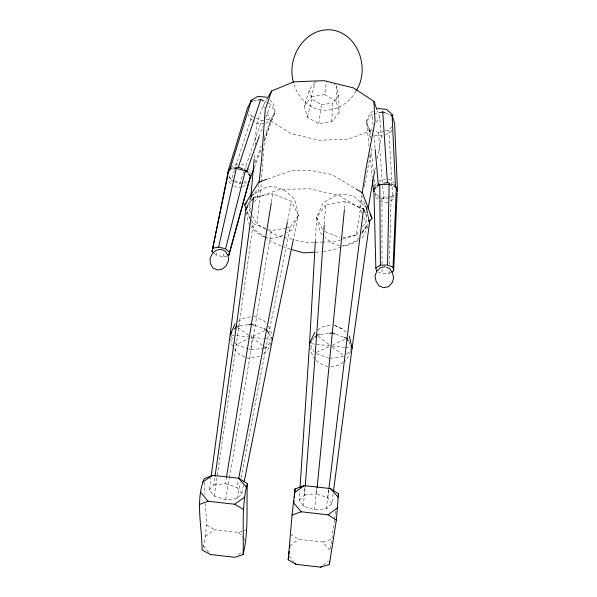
<?xml version="1.0" encoding="UTF-8"?>
<svg xmlns="http://www.w3.org/2000/svg" width="597" height="597" viewBox="0 0 597 597"><rect width="100%" height="100%" fill="white"/><g stroke="black" fill="none" stroke-linecap="round" stroke-linejoin="round"><path stroke-width="0.45" stroke-dasharray="2.98 2.24" d="M314.843 82.438L309.35 89.729L304.261 106.087L307.365 117.213L318.723 123.646L331.79 121.758L339.089 112.579L336.23 101.326L336.29 85.625L334.051 84.319M229.42 477.645L251.076 349.887L251.344 334.447M378.132 272.031L382.05 273.65L389.102 273.396L389.199 269.702M389.348 264.165L391.154 196.764L396.378 193.301M331.79 121.758L332.536 103.087L338.693 95.221L336.29 85.625M315.32 241.412L316.686 217.271L323.261 202.689L337.514 194.667L345.775 194.323L353.969 196.376L364.864 205.965M254.285 158.011L254.643 152.519M255.12 145.19L256.434 125.034L263.284 105.393L266.501 99.811M333.171 493.674L331.857 503.801L326.305 508.778L314.582 509.748L303.418 506.196L299.209 500.122L299.821 490.853M324.298 224.45L325.649 204.92L345.23 201.346L361.073 207.853M303.418 506.196L304.806 487.645M299.209 500.122L304.56 495.025L305.127 487.585M314.582 509.748L316.746 487.6M331.857 503.801L327.85 497.644L316.485 493.98L317.029 488.421M344.506 208.763L345.23 201.346M203.01 547.494C207.226 533.337 206.495 518.338 205.39 503.764M250.665 212.569L249.412 210.226L250.367 201.07M334.417 520.218L330.268 550.621L322.865 542.076L298.754 539.33L291.045 534.733M254.635 201.935L257.479 197.413L258.852 184.63M265.605 229.211L256.911 224.285L260.904 187.503L264.359 141.355L270.59 120.9L266.359 111.923M326.305 508.778L328.634 489.383M327.85 497.644L328.857 489.316M336.23 101.326L324.723 94.677L326.484 80.901M243.419 485.436L241.792 493.644L237.031 498.696L225.681 499.704L214.263 496.122L209.308 489.98L210.92 477.981M214.263 496.122L238.785 327.186M238.912 326.268L253.232 223.524L251.471 220.3M209.308 489.98L213.86 484.809L215.032 476.518M318.723 123.646L321.507 104.729L311.933 99.236L309.35 89.729M334.559 519.308L335.82 511.122M361.946 213.144L359.804 208.084L361.946 194.413M322.253 242.083L334.283 241.919L356.342 234.733L362.439 196.197M362.513 226.763L365.879 222.412L367.192 214.189M213.86 484.809L225.397 483.727L226.293 478.219M271.411 202.07L272.754 193.801L291.448 201.353L298.418 215.353L293.679 238.016M225.681 499.704L229.263 478.563M248.479 348.954L251.076 349.887L271.396 230.666L286.426 228.002M241.792 493.644L237.024 487.421L238.39 480.122M237.031 498.696L240.188 482.242M241.061 477.667L265.941 347.827L289.963 227.375L298.418 215.353L294.791 199.719C287.612 191.227 277.605 184.652 266.008 187.234L253.553 194.368M287.567 221.383L291.448 201.353M364.2 187.048L364.73 184.301M364.901 183.391L370.879 152.287M374.789 170.436L375.334 167.72M377.147 158.653L381.326 137.795L379.759 117.221L377.289 110.557M227.024 256.009L223.039 256.792L216.204 255.068L217.002 251.464M223.039 256.792L224.397 251.359M307.365 117.213L311.933 99.236M304.261 106.087L311.403 96.684L315.395 81.707M233.733 181.384L231.211 180.294L234.315 170.645M235.733 166.257L251.844 116.258L249.188 111.49M234.576 181.749L239.628 183.928L243.912 171.615M244.218 170.735L261.643 120.624L265.113 120.004M258.949 136.959L262.643 126.549M265.717 117.87L270.642 103.99L267.322 102.497M255.106 162.608L261.217 146.004M264.105 138.138L271.18 118.915L274.963 112.064L270.642 103.99M254.329 167.727L261.098 149.466M264.322 140.765L274.963 112.064M248.18 204.174L249.568 200.935M298.418 215.353L291.985 229.815L286.493 232.927M350.633 351.342L346.685 359.342L343.879 361.588M271.008 342.738L267.374 350.73L263.12 353.73M391.781 130.131L391.05 131.728L384.938 135.206M374.983 186.167L376.535 182.816M368.065 226.017L362.812 237.255L361.26 238.24M356.028 91.057C348.835 104.676 332.447 113.385 317.186 109.214C305.761 105.012 296.687 94.953 293.702 83.155M249.412 210.226L250.837 207.965M248.725 205.181L251.203 201.301M359.155 237.472L357.103 240.561L336.514 248.859L323.925 251.733M361.715 233.606L367.856 224.323M270.59 120.9L291 133.541L319.082 140.228L347.827 139.355L370.028 131.041L372.588 127.407M376.177 122.318L379.759 117.221M362.14 232.002L367.819 223.972M322.223 234.718L320.208 232.778L316.686 217.271L325.649 204.92M356.342 234.733L359.707 230.382M369.065 146.422L366.528 121.378L372.095 114.288L373.155 126.28M264.187 348.073L265.941 347.827L271.919 340.23M361.775 232.636L367.901 224.912M385.446 131.004L388.931 130.236L391.774 126.758M312.522 340.036L314.298 337.924M254.665 192.995L257.016 190.212M381.282 198.025L383.655 198.891L392.632 197.055L394.46 194.98M346.484 354.32L352.058 348.155M343.178 362.148L339.671 364.954L329.432 367.051M323.335 565.031L328.104 561.329M289.866 546.009L298.754 539.33M238.412 554.695L241.986 552.076M317.708 330.186L322.052 327.029L332.148 324.843M205.308 536.36L214.629 529.748L238.621 532.479L243.457 530.8M238.031 321.805L243.136 318.522L251.315 316.604M358.155 240.225L354.275 242.695L348.626 245.068L342.238 245.792M390.766 200.958L394.46 198.704M265.881 123.049L271.822 119.572L275.202 111.609L273.217 103.065L269.919 100.139M230.621 167.175L236.166 163.951L237.89 163.959M389.102 273.396L390.625 272.523M373.147 111.132L370.08 112.893L366.461 120.892L368.237 129.4L371.476 132.295M242.636 186.689L247.374 183.966M378.796 181.533L383.102 179.137L385.752 179.085M282.568 235.143L278.038 237.628L269.016 238.479L265.046 237.061M234.927 342.387L236.352 344.618L249.636 338.066M264.971 330.492L251.292 337.245L265.941 347.827M316.582 352.379L329.962 346.238M332.425 345.111L345.432 339.141M257.479 197.413L279.5 189.45L309.619 188.764L339.215 195.659L359.804 208.084M267.56 179.018L292.134 170.414L312.709 170.779L331.887 174.525L355.387 188.622M244.263 530.524L246.68 529.681M322.865 542.076L331.469 539.337M243.307 182.242L247.404 181.249M373.871 113.893L378.311 112.893M366.528 121.378L369.222 128.915L378.468 132.541L384.572 131.198M259.576 356.237L248.762 358.528L245.531 357.11M253.65 100.833L257.158 100.169M255.494 197.077L272.754 193.801M265.978 119.848L271.18 118.915M287.306 227.845L289.963 227.375M342.879 237.688L359.2 234.897M232.942 167.951L234.763 167.667M311.403 96.684L324.723 94.677M239.628 183.928L246.815 182.846M321.507 104.729L332.536 103.087M239.904 325.91L248.837 324.596M320.343 334.596L329.544 333.305M251.076 349.887L263.314 348.193M330.238 358.267L343.73 356.491M304.56 495.025L316.485 493.98M387.916 202.338L384.386 202.532L380.468 201.562M315.604 252.195L321.156 251.882M391.154 196.764L381.961 197.211L382.035 264.329M241.845 187.145L237.554 187.264L234.457 186.376M313.925 242.203L305.597 242.322L292.888 239.434M314.85 242.188L321.328 242.098M382.573 136.041L374.707 135.191M264.396 123.922L255.755 123.042L253.121 120.728M231.076 335.059L235.666 335.551M236.591 335.656L263.255 338.544M264.18 338.641L270.62 339.335M311.41 343.753L329.872 345.753M331.723 345.954L344.663 347.357M345.588 347.454L351.133 348.058M388.222 179.406L390.595 179.913L394.065 182.995M291.985 239.233L277.463 235.934L266.396 229.666M241.255 164.153L243.598 164.72L246.367 166.824M234.554 180.779L240.778 182.406M290.314 249.121L281.747 246.225M225.397 483.727L237.024 487.421M339.611 245.74L332.395 243.36L324.917 237.3M264.255 236.778L261.874 235.927L256.009 232.352L250.725 226.629M236.352 344.618L247.613 348.648M316.604 353.76L329.343 358.387M380.498 197.741L375.752 196.003L375.394 192.331M254.867 325.425L263.232 328.477M335.775 334.208L344.454 337.424M391.401 183.988L392.998 184.585M253.232 223.524L267.068 228.964M267.934 229.308L271.396 230.666M324.925 231.546L340.215 237.658M386.155 113.258L389.557 114.631M280.926 245.882L271.971 242.054L266.74 238.322M244.725 356.76L238.278 353.917L234.27 348.402M251.844 116.258L255.113 117.713M255.926 118.079L261.643 120.624M327.79 366.871L318.276 362.625L315.932 359.819M264.829 101.378L266.493 102.124M253.807 316.134L264.143 320.79L266.269 323.432M334.604 325.387L343.156 329.305L346.238 332.656M334.686 325.432L343.156 329.305M375.603 194.279L380.371 196.473M206.45 525.106L214.629 529.748M265.993 237.793L254.785 229.8L251.516 222.703M237.83 327.514L249.8 336.163M318.082 336.186L330.089 345.32M332.253 346.961L343.902 355.819M214.129 253.292L216.204 255.068M252.456 120.146L249.165 117.258L248.464 114.631M375.625 197.286L379.08 200.338M228.793 176.488L232.114 179.675M247.531 167.958L249.27 169.645L250.442 174.108M228.8 181.495L231.606 184.406M315.35 359.125L312.418 355.618L310.537 347.835M289.336 556.285L293.821 561.65M238.621 532.479L243.225 538.128M243.8 538.83L244.949 540.24M268.396 326.074L270.635 330.313L271.628 335.342M203.637 545.874L208.719 552.352M231.106 336.439L233.017 339.417M229.032 176.727L231.211 180.294M268.844 333.484L270.65 336.514M232.867 346.335L231.673 344.275L230.569 337.499M310.455 345.156L314.022 351.543M247.068 212.256L251.031 219.502M252.33 215.696L256.911 224.285M348.723 341.648L349.976 344.088M363.67 201.308L365.648 205.316M316.686 217.271L323.223 230.875M263.284 105.393L264.441 107.841M365.692 213.793L367.103 217.069M363.737 217.353L365.879 222.412M246.934 210.808L249.852 218.502M249.553 225.353L247.792 220.248L246.262 212.442M367.715 214.114L368.453 217.592M369.916 154.772L372.267 177.966M369.222 128.915L370.207 139.019M371.103 148.213L373.334 171.19M374.14 179.458L374.856 186.816M373.886 134.586L375.11 148.422M378.468 132.541L382.573 185.07M382.647 185.995L383.655 198.891M388.931 130.236L392.013 185.921M392.065 186.846L392.632 197.055M204.338 482.428L204.935 494.488M370.028 131.041L370.327 138.429M338.693 95.221L339.089 112.579M382.043 268.993L382.05 273.65"/><path stroke-width="0.9" d="M243.031 554.628C244.091 531.017 241.098 506.659 247.374 483.577L238.725 478.264L212.629 475.331L204.152 478.712C195.152 501.308 202.084 526.457 202.062 549.934L210.413 554.516L234.845 557.314L243.031 554.628C248.867 531.442 246.24 507.211 247.374 483.577M391.386 272.083L393.669 270.762L393.05 267.247L387.535 264.934L389.14 184.204L379.774 184.682L377.558 186.204M329.372 564.516L336.365 520.024L338.484 493.823L330.395 488.562L304.157 485.615L295.037 488.936L292.06 515.002L288.202 559.799L296.067 564.337L320.619 567.15L329.372 564.516L329.447 561.12M393.05 267.247L396.341 187.6L393.945 186.473M393.669 270.762L397.124 192.809M315.32 241.412L309.559 343.551L300.067 487.152M254.225 158.929L250.844 196.488M324.238 225.382L316.664 335.111L305.194 486.659M293.843 502.674L294 500.846M294.321 497.182L295.037 488.936M317.126 487.495L344.409 209.689M259.053 182.801L261.605 159.063L265.195 109.93L271.553 91.035L293.731 81.864L323.902 80.662L353.446 87.886L373.894 101.386L376.976 109.721M288.873 554.74L289.269 551.247M289.664 547.755L289.866 546.009M328.969 488.391L347.058 338.395L363.573 208.875L361.909 208.189M247.83 204.98L245.748 209.845L230.151 334.954L211.166 476.137M333.529 490.906L352.058 348.155L369.565 222.8L368.453 217.592M255.494 197.077L253.68 197.42L236.33 326.432L215.032 476.518M288.202 559.799L288.657 556.449M338.208 495.644L338.484 493.823M362.088 193.503L365.789 169.809L375.05 121.109L373.894 101.386M368.073 208.711L374.603 171.346M226.45 477.309L271.262 202.987M238.733 478.301L266.583 329.701L287.388 222.293M244.151 481.786L272.456 339.536L293.493 238.927M213.435 252.703L212.054 251.524L227.464 175.212M212.054 251.524L228.875 170.257L230.532 169.846M213.039 248.195L218.651 247.061L236.308 168.391L245.367 170.772L246.68 172.063M249.046 180.854L228.621 255.703L229.703 252.412L225.584 248.822L245.367 170.772M229.703 252.412L250.628 175.958L248.65 174.011M228.173 172.734L228.875 170.257M251.016 101.333L247.412 108.303L227.285 173.876L230.226 168.384L251.016 101.333L252.77 100.997M249.307 180.04L250.628 175.958M235.666 167.518L238.39 167.085L260.673 99.512L263.993 101.005M248.218 172.966L246.942 170.802L258.949 136.959M249.904 178.839L254.001 168.6M249.912 200.122L252.001 195.256L253.553 194.368M235.121 323.686L230.151 334.954L231.696 332.827M314.82 332.29L309.559 343.551L311.335 341.447M356.446 90.296C370.185 68.536 358.118 32.917 331.029 29.865C304.351 27.738 286.247 58.372 293.493 82.326M266.963 99.012L271.553 91.035M246.285 209.107L244.658 204.831L258.785 182.092L266.687 179.324M245.748 209.845L247.233 207.517M251.695 200.525L253.68 197.42M369.371 221.785L371.953 218.136L362.439 192.846L356.17 189.092M234.27 329.275L236.33 326.432L239.009 326.037M314.888 337.223L316.664 335.111L319.425 334.723M244.658 204.831L247.016 202.047M374.14 191.734L373.491 190.018L375.894 187.212M377.095 185.809L378.297 184.398L380.117 184.018M320.619 567.15L321.977 566.09M292.06 515.002L301.336 511.793L328.096 514.823L337.686 507.629M294.508 492.57L304.157 485.615M199.391 504.51L208.002 501.234L234.614 504.241L244.725 497.137M376.08 187.212L373.856 188.734L375.849 267.889L376.565 271.381M202.48 482.204L212.629 475.331M250.464 100.751L257.904 96.341L266.613 97.221M375.849 267.889L380.379 265.202L387.535 264.934M233.83 169.011L236.308 168.391M379.199 112.691L382.744 111.893L385.296 112.915M383.759 183.264L387.408 182.503L389.804 183.398M385.199 266.68L380.364 267.598L376.714 271.359L375.013 276.142L376.095 281.269L378.976 285.776L383.468 287.687L388.348 286.769L392.028 282.963L393.662 278.127L392.445 272.665L389.64 268.583L386.677 267.314M258.038 100.005L260.673 99.512M230.226 168.384L232.039 168.1M248.837 324.596L251.516 324.201L254.031 325.119M329.544 333.305L332.298 332.917L334.902 333.887M314.679 252.247L303.589 252.867L291.194 249.367M377.744 108.482L386.505 109.37L392.998 115.221M218.651 247.061L225.584 248.822M264.075 328.783L266.583 329.701L268.389 332.723M344.454 337.424L347.058 338.395L348.305 340.835M393.796 184.883L395.393 185.48L397.52 191.525L394.617 123.28L392.11 115.654L390.408 114.967M224.629 250.874L220.845 249.277L216.196 250.218L212.345 253.576L210.04 258.635L210.368 263.658L213.099 268.12L217.681 270.038L222.382 269.113L226.203 265.658L228.517 260.59L228.106 255.606L225.382 251.188M238.39 167.085L242.666 168.944M245.233 170.063L246.942 170.802M389.14 184.204L391.542 185.339M234.614 504.241L243.457 509.502M328.096 514.823L336.365 520.024M364.864 205.965L366.23 207.166L367.528 213.248M330.395 488.562L338.499 497.525M293.358 502.629L301.336 511.793M238.725 478.264L246.24 487.137M294.948 562.993L296.067 564.337M200.637 492.159L208.002 501.234M271.105 337.268L272.456 339.536M249.076 174.414L250.777 177.294M350.805 345.715L352.058 348.155L349.32 336.014M369.976 214.129L371.953 218.136M363.573 208.875L365.334 212.972M368.513 220.345L369.565 222.8M396.341 187.6L396.602 189.339M372.453 179.816L373.491 190.018M375.192 149.347L378.297 184.398M382.744 111.893L387.408 182.503M392.11 115.654L395.393 185.48M379.774 184.682L380.379 265.202"/></g></svg>
